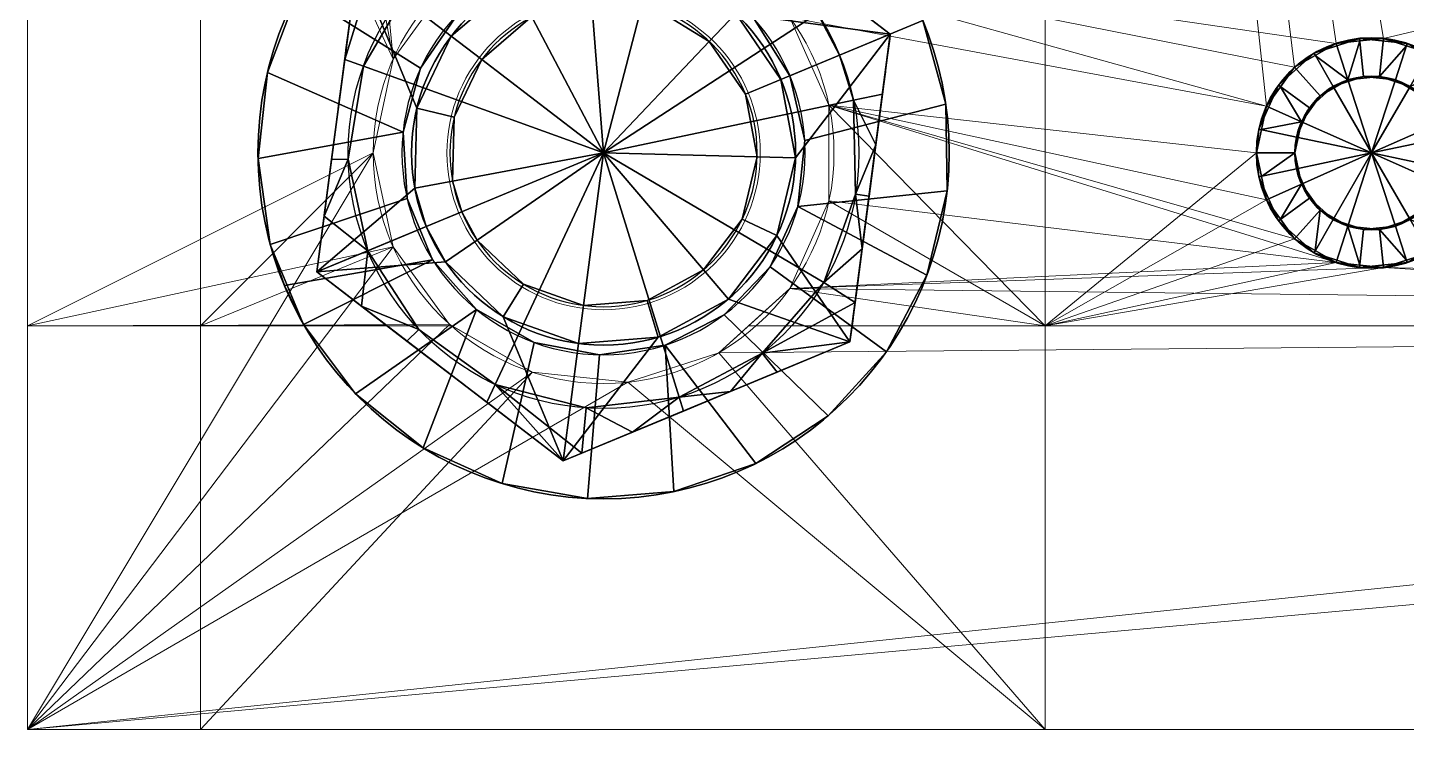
# Model space of a CAD drawing. Header units: millimetres. Extents: x 0 to 1550, y -55 to 90.
# Drawn here: x 1423.5 to 1459.41, y -55 to -36.74 of the extents above; entities that cross this region are included whole.
import ezdxf
from ezdxf.lldxf.tags import DXFTag

# ---------------------------------------------------------------- set-up
doc = ezdxf.new("R2010")
doc.units = ezdxf.units.MM
doc.layers.add('1', color=7, linetype='Continuous', true_color=0xffffff)
tags = doc.linetypes.add('DASHED', pattern=[25.72, 12.86, -12.86]).pattern_tags.tags
tags[6:7] = [DXFTag(74, 4), DXFTag(75, 0), DXFTag(340, '0'), DXFTag(46, 0.0), DXFTag(50, 0.0), DXFTag(44, 0.0), DXFTag(45, 0.0)]
tags[4:5] = [DXFTag(74, 4), DXFTag(75, 0), DXFTag(340, '0'), DXFTag(46, 0.0), DXFTag(50, 0.0), DXFTag(44, 0.0), DXFTag(45, 0.0)]

# ---------------------------------------------------------------- blocks, each defined once
blk = doc.blocks.new('UG_SURFACE_003')
at = {"layer": '1', "color": 30, "linetype": 'Continuous', "lineweight": 18}
for points in [[(0, 0, 12), (0, 37.999999, 12), (0, 70), (0, 10.5)], [(0, 10.5), (0, 70), (9.518728, 17.44042), (9, 15)], [(10.985216, 19.458869), (9.518728, 17.44042), (0, 70)], [(26.5, 70), (26.5, 10.5), (20.868886, 16.24747), (19.854102, 18.526712)], [(26.5, 70), (35.313584, 17.983565), (34.07295, 17.853169)], [(26.5, 70), (59.999999, 70), (36.499999, 17.598076), (35.313584, 17.983565)], [(26.5, 70), (32.992609, 17.229434), (32.259364, 16.22021)], [(34.07295, 17.853169), (32.992609, 17.229434), (26.5, 70)], [(32.259364, 16.22021), (32.000002, 15), (26.5, 10.5), (26.5, 70)], [(0, 37.999999, 12), (9.518728, 17.44042, 12), (10.985216, 19.458869, 12)], [(9, 15, 12), (9.518728, 17.44042, 12), (0, 37.999999, 12), (0, 0, 12)], [(34.07295, 17.853169, 12), (35.313584, 17.983565, 12), (119.999997, 37.999999, 12), (17.999999, 20.196153, 12)], [(35.313584, 17.983565, 12), (36.499999, 17.598076, 12), (119.999997, 37.999999, 12)], [(17.999999, 20.196153, 12), (32.992609, 17.229434, 12), (34.07295, 17.853169, 12)], [(32.259364, 16.22021, 12), (17.999999, 20.196153, 12), (19.854102, 18.526712, 12)], [(32.259364, 16.22021, 12), (32.992609, 17.229434, 12), (17.999999, 20.196153, 12)], [(10.985216, 19.458869), (10.985216, 19.458869, 12), (9.518728, 17.44042, 12), (9.518728, 17.44042)], [(19.854102, 18.526712, 12), (20.868886, 16.24747, 12), (32.000002, 15, 12), (32.259364, 16.22021, 12)], [(20.868886, 16.24747), (20.868886, 16.24747, 12), (19.854102, 18.526712, 12), (19.854102, 18.526712)], [(35.313584, 17.983565), (35.313584, 17.983565, 12), (34.07295, 17.853169, 12), (34.07295, 17.853169)], [(36.499999, 17.598076), (36.499999, 17.598076, 12), (35.313584, 17.983565, 12), (35.313584, 17.983565)], [(34.07295, 17.853169), (34.07295, 17.853169, 12), (32.992609, 17.229434, 12), (32.992609, 17.229434)], [(9.518728, 17.44042), (9.518728, 17.44042, 12), (9, 15, 12), (9, 15)], [(32.992609, 17.229434), (32.992609, 17.229434, 12), (32.259364, 16.22021, 12), (32.259364, 16.22021)], [(20.868886, 13.752529), (20.868886, 16.24747), (26.5, 10.5)], [(34.07295, 12.146831, 12), (20.868886, 16.24747, 12), (20.868886, 13.752529, 12)], [(20.868886, 16.24747, 12), (32.259364, 13.77979, 12), (32.000002, 15, 12)], [(20.868886, 16.24747, 12), (34.07295, 12.146831, 12), (32.992609, 12.770565, 12)], [(32.992609, 12.770565, 12), (32.259364, 13.77979, 12), (20.868886, 16.24747, 12)], [(20.868886, 13.752529), (20.868886, 13.752529, 12), (20.868886, 16.24747, 12), (20.868886, 16.24747)], [(32.259364, 16.22021), (32.259364, 16.22021, 12), (32.000002, 15, 12), (32.000002, 15)], [(9, 15), (9.518728, 12.55958), (0, 10.5)], [(0, 0, 12), (9.518728, 12.55958, 12), (9, 15, 12)], [(9, 15), (9, 15, 12), (9.518728, 12.55958, 12), (9.518728, 12.55958)], [(26.5, 10.5), (32.000002, 15), (32.259364, 13.77979)], [(32.000002, 15), (32.000002, 15, 12), (32.259364, 13.77979, 12), (32.259364, 13.77979)], [(26.5, 10.5), (19.854102, 11.473289), (20.868886, 13.752529)], [(34.07295, 12.146831, 12), (20.868886, 13.752529, 12), (19.854102, 11.473289, 12)], [(19.854102, 11.473289), (19.854102, 11.473289, 12), (20.868886, 13.752529, 12), (20.868886, 13.752529)], [(26.5, 10.5), (32.259364, 13.77979), (32.992609, 12.770565)], [(32.259364, 13.77979), (32.259364, 13.77979, 12), (32.992609, 12.770565, 12), (32.992609, 12.770565)], [(32.992609, 12.770565), (34.07295, 12.146831), (26.5, 10.5)], [(32.992609, 12.770565), (32.992609, 12.770565, 12), (34.07295, 12.146831, 12), (34.07295, 12.146831)], [(9.518728, 12.55958), (10.985216, 10.541131), (0, 10.5)], [(10.985216, 10.541131, 12), (9.518728, 12.55958, 12), (0, 0, 12)], [(9.518728, 12.55958), (9.518728, 12.55958, 12), (10.985216, 10.541131, 12), (10.985216, 10.541131)], [(35.313584, 12.016434), (36.499999, 12.401924), (59.999999, 10.5)], [(100.985214, 10.541131, 12), (36.499999, 12.401924, 12), (35.313584, 12.016434, 12)], [(35.313584, 12.016434), (35.313584, 12.016434, 12), (36.499999, 12.401924, 12), (36.499999, 12.401924)], [(19.854102, 11.473289, 12), (35.313584, 12.016434, 12), (34.07295, 12.146831, 12)], [(19.854102, 11.473289, 12), (100.985214, 10.541131, 12), (35.313584, 12.016434, 12)], [(26.5, 10.5), (34.07295, 12.146831), (35.313584, 12.016434)], [(35.313584, 12.016434), (59.999999, 10.5), (26.5, 10.5)], [(34.07295, 12.146831), (34.07295, 12.146831, 12), (35.313584, 12.016434, 12), (35.313584, 12.016434)], [(100.985214, 10.541131, 12), (19.854102, 11.473289, 12), (17.999999, 9.803847, 12)], [(17.999999, 9.803847, 12), (19.854102, 11.473289, 12), (19.854102, 11.473289), (18.773155, 10.5)], [(26.5, 10.5), (18.773155, 10.5), (19.854102, 11.473289)], [(10.985216, 10.541131), (11.056458, 10.5), (0, 10.5)], [(13.145898, 9.293661, 12), (10.985216, 10.541131, 12), (0, 0, 12)], [(17.999999, 9.803847, 12), (15.62717, 9.032869, 12), (0, 0, 12), (100.985214, 10.541131, 12)], [(103.145897, 9.293661, 12), (100.985214, 10.541131, 12), (0, 0, 12)], [(0, 10.5), (0, 0), (0, 0, 12)], [(0, 0), (0, 10.5), (11.056458, 10.5), (13.145898, 9.293661)], [(10.985216, 10.541131, 12), (13.145898, 9.293661, 12), (13.145898, 9.293661), (11.056458, 10.5)], [(11.056458, 10.5), (10.985216, 10.541131), (10.985216, 10.541131, 12)], [(17.999999, 9.803847), (18.773155, 10.5), (26.5, 10.5), (26.5, 0)], [(18.773155, 10.5), (17.999999, 9.803847), (17.999999, 9.803847, 12)], [(26.5, 10.5), (59.999999, 10.5), (59.999999, 0), (26.5, 0)], [(26.5, 0), (15.62717, 9.032869), (17.999999, 9.803847)], [(15.62717, 9.032869), (15.62717, 9.032869, 12), (17.999999, 9.803847, 12), (17.999999, 9.803847)], [(13.145898, 9.293661), (15.62717, 9.032869), (26.5, 0), (0, 0)], [(0, 0, 12), (15.62717, 9.032869, 12), (13.145898, 9.293661, 12)], [(0, 0, 12), (119.999997, 0, 12), (105.627172, 9.032869, 12), (103.145897, 9.293661, 12)], [(13.145898, 9.293661), (13.145898, 9.293661, 12), (15.62717, 9.032869, 12), (15.62717, 9.032869)], [(119.999997, 0, 12), (0, 0, 12), (26.5, 0), (59.999999, 0)], [(0, 0, 12), (0, 0), (26.5, 0)]]:
    blk.add_3dface(points, dxfattribs=at)
blk = doc.blocks.new('uxo_0602-1_BODY')
at = {"layer": '1', "color": 30, "linetype": 'Continuous', "lineweight": 18}
for p, q in [((0, 140), (0, 0)), ((0, 0, 12), (0, 38, 12)), ((0, 0), (0, 0, 12)), ((120, 0, 12), (0, 0, 12)), ((0, 0), (120, 0))]:
    blk.add_line(p, q, dxfattribs=at)
at = {"layer": '1', "color": 30, "linetype": 'Continuous', "lineweight": 18, "extrusion": (0, 0, -1)}
for centre, radius in [((-15, 15, -12), 6), ((-15, 15), 6), ((-35, 15, -12), 3), ((-35, 15), 3)]:
    blk.add_circle(centre, radius, dxfattribs=at)
at = {"layer": '1', "color": 30, "linetype": 'Continuous', "lineweight": 18}
blk.add_blockref('UG_SURFACE_003', (0, 0), dxfattribs=at)
blk = doc.blocks.new('UG_SURFACE_005')
at = {"layer": '1', "color": 30, "linetype": 'Continuous', "lineweight": 18}
for points in [[(4.5, 70, 12), (0, 70, 12), (0, 10.5, 12), (4.5, 10.5, 12)], [(10.985216, 19.458869), (9.518728, 17.44042), (0, 70)], [(9.518728, 17.44042), (9, 15), (0, 10.5), (0, 70)], [(0, 70), (0, 10.5), (0, 10.5, 12), (0, 70, 12)], [(4.5, 70, 12), (9.518728, 17.44042, 12), (10.985216, 19.458869, 12)], [(4.5, 70, 12), (4.5, 10.5, 12), (9, 15, 12), (9.518728, 17.44042, 12)], [(19.854102, 18.526712, 12), (20.868886, 16.24747, 12), (26.5, 10.5, 12), (26.5, 70, 12)], [(26.5, 70), (26.5, 10.5), (20.868886, 16.24747), (19.854102, 18.526712)], [(26.5, 70, 12), (34.07295, 17.853169, 12), (35.313584, 17.983565, 12)], [(35.313584, 17.983565, 12), (36.499999, 17.598076, 12), (59.999999, 70, 12), (26.5, 70, 12)], [(26.5, 70, 12), (32.259364, 16.22021, 12), (32.992609, 17.229434, 12)], [(32.992609, 17.229434, 12), (34.07295, 17.853169, 12), (26.5, 70, 12)], [(32.000002, 15, 12), (32.259364, 16.22021, 12), (26.5, 70, 12), (26.5, 10.5, 12)], [(26.5, 70), (59.999999, 70), (36.499999, 17.598076), (35.313584, 17.983565)], [(26.5, 70), (34.07295, 17.853169), (32.992609, 17.229434)], [(35.313584, 17.983565), (34.07295, 17.853169), (26.5, 70)], [(32.992609, 17.229434), (32.259364, 16.22021), (26.5, 70)], [(32.259364, 16.22021), (32.000002, 15), (26.5, 10.5), (26.5, 70)], [(10.985216, 19.458869), (10.985216, 19.458869, 12), (9.518728, 17.44042, 12), (9.518728, 17.44042)], [(20.868886, 16.24747), (20.868886, 16.24747, 12), (19.854102, 18.526712, 12), (19.854102, 18.526712)], [(35.313584, 17.983565), (35.313584, 17.983565, 12), (34.07295, 17.853169, 12), (34.07295, 17.853169)], [(36.499999, 17.598076), (36.499999, 17.598076, 12), (35.313584, 17.983565, 12), (35.313584, 17.983565)], [(34.07295, 17.853169), (34.07295, 17.853169, 12), (32.992609, 17.229434, 12), (32.992609, 17.229434)], [(9.518728, 17.44042), (9.518728, 17.44042, 12), (9, 15, 12), (9, 15)], [(32.992609, 17.229434), (32.992609, 17.229434, 12), (32.259364, 16.22021, 12), (32.259364, 16.22021)], [(26.5, 10.5, 12), (20.868886, 16.24747, 12), (20.868886, 13.752529, 12)], [(20.868886, 13.752529), (20.868886, 16.24747), (26.5, 10.5)], [(20.868886, 13.752529), (20.868886, 13.752529, 12), (20.868886, 16.24747, 12), (20.868886, 16.24747)], [(32.259364, 16.22021), (32.259364, 16.22021, 12), (32.000002, 15, 12), (32.000002, 15)], [(0, 10.5), (9, 15), (9.518728, 12.55958)], [(4.5, 10.5, 12), (9.518728, 12.55958, 12), (9, 15, 12)], [(9, 15), (9, 15, 12), (9.518728, 12.55958, 12), (9.518728, 12.55958)], [(32.259364, 13.77979, 12), (32.000002, 15, 12), (26.5, 10.5, 12)], [(26.5, 10.5), (32.000002, 15), (32.259364, 13.77979)], [(32.000002, 15), (32.000002, 15, 12), (32.259364, 13.77979, 12), (32.259364, 13.77979)], [(26.5, 10.5, 12), (20.868886, 13.752529, 12), (19.854102, 11.473289, 12)], [(19.854102, 11.473289), (20.868886, 13.752529), (26.5, 10.5)], [(19.854102, 11.473289), (19.854102, 11.473289, 12), (20.868886, 13.752529, 12), (20.868886, 13.752529)], [(26.5, 10.5, 12), (32.992609, 12.770565, 12), (32.259364, 13.77979, 12)], [(32.259364, 13.77979), (32.992609, 12.770565), (26.5, 10.5)], [(32.259364, 13.77979), (32.259364, 13.77979, 12), (32.992609, 12.770565, 12), (32.992609, 12.770565)], [(34.07295, 12.146831, 12), (32.992609, 12.770565, 12), (26.5, 10.5, 12)], [(26.5, 10.5), (32.992609, 12.770565), (34.07295, 12.146831)], [(32.992609, 12.770565), (32.992609, 12.770565, 12), (34.07295, 12.146831, 12), (34.07295, 12.146831)], [(9.518728, 12.55958), (10.985216, 10.541131), (0, 10.5)], [(4.5, 10.5, 12), (10.985216, 10.541131, 12), (9.518728, 12.55958, 12)], [(9.518728, 12.55958), (9.518728, 12.55958, 12), (10.985216, 10.541131, 12), (10.985216, 10.541131)], [(59.999999, 10.5, 12), (36.499999, 12.401924, 12), (35.313584, 12.016434, 12)], [(35.313584, 12.016434), (36.499999, 12.401924), (59.999999, 10.5)], [(35.313584, 12.016434), (35.313584, 12.016434, 12), (36.499999, 12.401924, 12), (36.499999, 12.401924)], [(35.313584, 12.016434, 12), (34.07295, 12.146831, 12), (26.5, 10.5, 12)], [(26.5, 10.5), (34.07295, 12.146831), (35.313584, 12.016434)], [(26.5, 10.5, 12), (59.999999, 10.5, 12), (35.313584, 12.016434, 12)], [(35.313584, 12.016434), (59.999999, 10.5), (26.5, 10.5)], [(34.07295, 12.146831), (34.07295, 12.146831, 12), (35.313584, 12.016434, 12), (35.313584, 12.016434)], [(19.854102, 11.473289, 12), (18.773155, 10.5, 12), (26.5, 10.5, 12)], [(26.5, 10.5), (18.773155, 10.5), (19.854102, 11.473289)], [(18.773155, 10.5, 12), (19.854102, 11.473289, 12), (19.854102, 11.473289), (18.773155, 10.5)], [(10.985216, 10.541131), (11.056458, 10.5), (0, 10.5)], [(4.5, 10.5, 12), (0, 10.5, 12), (0, 0, 12), (4.5, 0, 12)], [(0, 0), (0, 10.5), (11.056458, 10.5), (13.145898, 9.293661)], [(0, 10.5), (0, 0), (0, 0, 12), (0, 10.5, 12)], [(4.5, 10.5, 12), (11.056458, 10.5, 12), (10.985216, 10.541131, 12)], [(13.145898, 9.293661, 12), (11.056458, 10.5, 12), (4.5, 10.5, 12), (4.5, 0, 12)], [(11.056458, 10.5), (10.985216, 10.541131), (10.985216, 10.541131, 12), (11.056458, 10.5, 12)], [(11.056458, 10.5, 12), (13.145898, 9.293661, 12), (13.145898, 9.293661), (11.056458, 10.5)], [(26.5, 0, 12), (26.5, 10.5, 12), (18.773155, 10.5, 12), (17.999999, 9.803847, 12)], [(17.999999, 9.803847), (18.773155, 10.5), (26.5, 10.5), (26.5, 0)], [(18.773155, 10.5), (17.999999, 9.803847), (17.999999, 9.803847, 12), (18.773155, 10.5, 12)], [(59.999999, 10.5, 12), (26.5, 10.5, 12), (26.5, 0, 12), (59.999999, 0, 12)], [(26.5, 10.5), (59.999999, 10.5), (59.999999, 0), (26.5, 0)], [(26.5, 0, 12), (17.999999, 9.803847, 12), (15.62717, 9.032869, 12)], [(15.62717, 9.032869), (17.999999, 9.803847), (26.5, 0)], [(15.62717, 9.032869), (15.62717, 9.032869, 12), (17.999999, 9.803847, 12), (17.999999, 9.803847)], [(13.145898, 9.293661), (15.62717, 9.032869), (26.5, 0), (0, 0)], [(4.5, 0, 12), (26.5, 0, 12), (15.62717, 9.032869, 12), (13.145898, 9.293661, 12)], [(13.145898, 9.293661), (13.145898, 9.293661, 12), (15.62717, 9.032869, 12), (15.62717, 9.032869)], [(0, 0), (26.5, 0), (26.5, 0, 12), (4.5, 0, 12)], [(4.5, 0, 12), (0, 0, 12), (0, 0)], [(26.5, 0), (59.999999, 0), (59.999999, 0, 12), (26.5, 0, 12)]]:
    blk.add_3dface(points, dxfattribs=at)
blk = doc.blocks.new('plohadka_pod_uxo_0602-1')
at = {"layer": '1', "color": 30, "linetype": 'Continuous', "lineweight": 18}
for p, q in [((0, 140), (0, 0)), ((0, 0, 12), (0, 140, 12)), ((0, 0), (0, 0, 12)), ((0, 0), (120, 0)), ((120, 0, 12), (0, 0, 12))]:
    blk.add_line(p, q, dxfattribs=at)
at = {"layer": '1', "color": 30, "linetype": 'Continuous', "lineweight": 18, "extrusion": (0, 0, -1)}
for centre, radius in [((-15, 15), 6), ((-15, 15, -12), 6), ((-35, 15, -12), 3), ((-35, 15), 3)]:
    blk.add_circle(centre, radius, dxfattribs=at)
at = {"layer": '1', "color": 30, "linetype": 'Continuous', "lineweight": 18}
blk.add_blockref('UG_SURFACE_005', (0, 0), dxfattribs=at)
blk = doc.blocks.new('UG_SURFACE_016')
at = {"layer": '1', "color": 30, "linetype": 'Continuous', "lineweight": 25}
for points in [[(-0.313585, 2.983566, 1), (-1.5, 2.598076, 1), (-0.927051, 2.85317, 35)], [(-1.5, 2.598076, 1), (-0.313585, 2.983566, 1), (-0.209057, 1.989044), (-1, 1.732051)], [(-0.927051, 2.85317, 35), (-0.306733, 2.918368, 35), (-0.313585, 2.983566, 1)], [(-0.306733, 2.918368, 35), (-0.927051, 2.85317, 35), (-0.618034, 1.902113, 35.999998)], [(-0.618034, 1.902113, 35.999998), (0.209057, 1.989044, 35.999998), (0.313585, 2.983566, 35), (-0.306733, 2.918368, 35)], [(0.927051, 2.85317, 1), (-0.313585, 2.983566, 1), (0.313585, 2.983566, 35)], [(-0.313585, 2.983566, 1), (-0.306733, 2.918368, 35), (0.313585, 2.983566, 35)], [(-0.313585, 2.983566, 1), (0.927051, 2.85317, 1), (0.618034, 1.902113), (-0.209057, 1.989044)], [(0.906793, 2.790821, 35), (0.313585, 2.983566, 35), (0.209057, 1.989044, 35.999998)], [(0.313585, 2.983566, 35), (0.906793, 2.790821, 35), (0.927051, 2.85317, 1)], [(-1.5, 2.598076, 1), (-2.427051, 1.763356, 1), (-2.007392, 2.229434, 35)], [(-2.427051, 1.763356, 1), (-1.5, 2.598076, 1), (-1, 1.732051), (-1.618034, 1.175571)], [(-2.007392, 2.229434, 35), (-1.467221, 2.541302, 35), (-1.5, 2.598076, 1)], [(-1.467221, 2.541302, 35), (-2.007392, 2.229434, 35), (-1.338261, 1.48629, 35.999998), (-0.618034, 1.902113, 35.999998)], [(-1.5, 2.598076, 1), (-1.467221, 2.541302, 35), (-0.927051, 2.85317, 35)], [(-0.618034, 1.902113, 35.999998), (-0.927051, 2.85317, 35), (-1.467221, 2.541302, 35)], [(0.209057, 1.989044, 35.999998), (1, 1.732051, 35.999998), (1.5, 2.598076, 35), (0.906793, 2.790821, 35)], [(0.927051, 2.85317, 1), (2.007392, 2.229434, 1), (1.338261, 1.48629), (0.618034, 1.902113)], [(0.927051, 2.85317, 1), (0.906793, 2.790821, 35), (1.5, 2.598076, 35)], [(2.007392, 2.229434, 1), (0.927051, 2.85317, 1), (1.5, 2.598076, 35)], [(1.963526, 2.180716, 35), (1.5, 2.598076, 35), (1, 1.732051, 35.999998)], [(1.5, 2.598076, 35), (1.963526, 2.180716, 35), (2.007392, 2.229434, 1)], [(-2.427051, 1.763356, 1), (-2.374014, 1.724822, 35), (-2.007392, 2.229434, 35)], [(-1.827091, 0.813473, 35.999998), (-1.338261, 1.48629, 35.999998), (-2.007392, 2.229434, 35), (-2.374014, 1.724822, 35)], [(1, 1.732051, 35.999998), (1.618034, 1.175571, 35.999998), (2.427051, 1.763356, 35), (1.963526, 2.180716, 35)], [(2.007392, 2.229434, 1), (2.740636, 1.22021, 1), (1.827091, 0.813473), (1.338261, 1.48629)], [(2.007392, 2.229434, 1), (1.963526, 2.180716, 35), (2.427051, 1.763356, 35)], [(2.740636, 1.22021, 1), (2.007392, 2.229434, 1), (2.427051, 1.763356, 35)], [(-0.618034, 1.902113, 35.999998), (-1.338261, 1.48629, 35.999998), (-1.827091, 0.813473, 35.999998), (0, 0, 35.999998)], [(-1, 1.732051), (-0.209057, 1.989044), (0.618034, 1.902113), (0, 0)], [(1, 1.732051, 35.999998), (0.209057, 1.989044, 35.999998), (-0.618034, 1.902113, 35.999998), (0, 0, 35.999998)], [(0.618034, 1.902113), (1.338261, 1.48629), (1.827091, 0.813473), (0, 0)], [(-2.427051, 1.763356, 1), (-2.934443, 0.623735, 1), (-2.740636, 1.22021, 35)], [(-2.934443, 0.623735, 1), (-2.427051, 1.763356, 1), (-1.618034, 1.175571), (-1.956295, 0.415823)], [(-2.740636, 1.22021, 35), (-2.374014, 1.724822, 35), (-2.427051, 1.763356, 1)], [(-2.374014, 1.724822, 35), (-2.740636, 1.22021, 35), (-1.827091, 0.813473, 35.999998)], [(0, 0), (-1.956295, 0.415823), (-1.618034, 1.175571), (-1, 1.732051)], [(0, 0, 35.999998), (1.956295, 0.415823, 35.999998), (1.618034, 1.175571, 35.999998), (1, 1.732051, 35.999998)], [(2.680747, 1.193545, 35), (2.427051, 1.763356, 35), (1.618034, 1.175571, 35.999998), (1.956295, 0.415823, 35.999998)], [(2.427051, 1.763356, 35), (2.680747, 1.193545, 35), (2.740636, 1.22021, 1)], [(-2.934443, 0.623735, 1), (-2.870318, 0.610105, 35), (-2.740636, 1.22021, 35)], [(-1.827091, 0.813473, 35.999998), (-2.740636, 1.22021, 35), (-2.870318, 0.610105, 35)], [(2.740636, 1.22021, 1), (3, 0, 1), (2, 0), (1.827091, 0.813473)], [(1.956295, 0.415823, 35.999998), (2.934443, 0.623735, 35), (2.680747, 1.193545, 35)], [(2.740636, 1.22021, 1), (2.680747, 1.193545, 35), (2.934443, 0.623735, 35)], [(3, 0, 1), (2.740636, 1.22021, 1), (2.934443, 0.623735, 35)], [(-2.870318, 0.610105, 35), (-3, 0, 35), (-2, 0, 35.999998), (-1.827091, 0.813473, 35.999998)], [(-1.827091, 0.813473, 35.999998), (-2, 0, 35.999998), (-1.827091, -0.813473, 35.999998), (0, 0, 35.999998)], [(1.827091, 0.813473), (2, 0), (1.827091, -0.813473), (0, 0)], [(-2.934443, 0.623735, 1), (-3, 0, 1), (-3, 0, 35)], [(-3, 0, 35), (-2.870318, 0.610105, 35), (-2.934443, 0.623735, 1)], [(-3, 0, 1), (-2.934443, 0.623735, 1), (-1.956295, 0.415823), (-2, 0)], [(-1.956295, -0.415823), (-2, 0), (-1.956295, 0.415823), (0, 0)], [(1.956295, -0.415823, 35.999998), (2, 0, 35.999998), (1.956295, 0.415823, 35.999998), (0, 0, 35.999998)], [(3, 0, 35), (2.934443, 0.623735, 35), (1.956295, 0.415823, 35.999998), (2, 0, 35.999998)], [(2.934443, 0.623735, 35), (3, 0, 35), (3, 0, 1)], [(-2, 0, 35.999998), (-3, 0, 35), (-2.870318, -0.610105, 35)], [(-2.934443, -0.623735, 1), (-2.870318, -0.610105, 35), (-3, 0, 35)], [(-3, 0, 35), (-3, 0, 1), (-2.934443, -0.623735, 1)], [(-2, 0), (-1.956295, -0.415823), (-2.934443, -0.623735, 1), (-3, 0, 1)], [(-2.870318, -0.610105, 35), (-2.740636, -1.22021, 35), (-1.827091, -0.813473, 35.999998), (-2, 0, 35.999998)], [(-1, -1.732051), (-1.618034, -1.175571), (-1.956295, -0.415823), (0, 0)], [(-1.827091, -0.813473, 35.999998), (-1.338261, -1.48629, 35.999998), (-0.618034, -1.902113, 35.999998), (0, 0, 35.999998)], [(0.618034, -1.902113), (-0.209057, -1.989044), (-1, -1.732051), (0, 0)], [(-0.618034, -1.902113, 35.999998), (0.209057, -1.989044, 35.999998), (1, -1.732051, 35.999998), (0, 0, 35.999998)], [(1, -1.732051, 35.999998), (1.618034, -1.175571, 35.999998), (1.956295, -0.415823, 35.999998), (0, 0, 35.999998)], [(1.827091, -0.813473), (1.338261, -1.48629), (0.618034, -1.902113), (0, 0)], [(3, 0, 1), (2.740636, -1.22021, 1), (1.827091, -0.813473), (2, 0)], [(2, 0, 35.999998), (1.956295, -0.415823, 35.999998), (2.934443, -0.623735, 35), (3, 0, 35)], [(2.934443, -0.623735, 35), (2.740636, -1.22021, 1), (3, 0, 1)], [(3, 0, 1), (3, 0, 35), (2.934443, -0.623735, 35)], [(-2.427051, -1.763356, 1), (-2.934443, -0.623735, 1), (-1.956295, -0.415823), (-1.618034, -1.175571)], [(-2.740636, -1.22021, 35), (-2.870318, -0.610105, 35), (-2.934443, -0.623735, 1)], [(-2.740636, -1.22021, 35), (-2.934443, -0.623735, 1), (-2.427051, -1.763356, 1)], [(2.680747, -1.193545, 35), (2.934443, -0.623735, 35), (1.956295, -0.415823, 35.999998), (1.618034, -1.175571, 35.999998)], [(2.934443, -0.623735, 35), (2.680747, -1.193545, 35), (2.740636, -1.22021, 1)], [(-1.827091, -0.813473, 35.999998), (-2.740636, -1.22021, 35), (-2.374014, -1.724822, 35)], [(-2.374014, -1.724822, 35), (-2.007392, -2.229434, 35), (-1.338261, -1.48629, 35.999998), (-1.827091, -0.813473, 35.999998)], [(2.740636, -1.22021, 1), (2.007392, -2.229434, 1), (1.338261, -1.48629), (1.827091, -0.813473)], [(-2.427051, -1.763356, 1), (-2.374014, -1.724822, 35), (-2.740636, -1.22021, 35)], [(-1.5, -2.598076, 1), (-2.427051, -1.763356, 1), (-1.618034, -1.175571), (-1, -1.732051)], [(1.963526, -2.180716, 35), (2.427051, -1.763356, 35), (1.618034, -1.175571, 35.999998), (1, -1.732051, 35.999998)], [(1.618034, -1.175571, 35.999998), (2.427051, -1.763356, 35), (2.680747, -1.193545, 35)], [(2.427051, -1.763356, 35), (2.007392, -2.229434, 1), (2.740636, -1.22021, 1)], [(2.740636, -1.22021, 1), (2.680747, -1.193545, 35), (2.427051, -1.763356, 35)], [(-2.007392, -2.229434, 35), (-2.374014, -1.724822, 35), (-2.427051, -1.763356, 1)], [(-2.007392, -2.229434, 35), (-2.427051, -1.763356, 1), (-1.5, -2.598076, 1)], [(-1.338261, -1.48629, 35.999998), (-2.007392, -2.229434, 35), (-1.467221, -2.541302, 35)], [(-0.313585, -2.983566, 1), (-1.5, -2.598076, 1), (-1, -1.732051), (-0.209057, -1.989044)], [(-1.467221, -2.541302, 35), (-0.927051, -2.85317, 35), (-0.618034, -1.902113, 35.999998), (-1.338261, -1.48629, 35.999998)], [(0.906793, -2.790821, 35), (1.5, -2.598076, 35), (1, -1.732051, 35.999998), (0.209057, -1.989044, 35.999998)], [(2.007392, -2.229434, 1), (0.927051, -2.85317, 1), (0.618034, -1.902113), (1.338261, -1.48629)], [(1, -1.732051, 35.999998), (1.5, -2.598076, 35), (1.963526, -2.180716, 35)], [(2.427051, -1.763356, 35), (1.963526, -2.180716, 35), (2.007392, -2.229434, 1)], [(-0.618034, -1.902113, 35.999998), (-0.927051, -2.85317, 35), (-0.306733, -2.918368, 35)], [(-0.306733, -2.918368, 35), (0.313585, -2.983566, 35), (0.209057, -1.989044, 35.999998), (-0.618034, -1.902113, 35.999998)], [(0.927051, -2.85317, 1), (-0.313585, -2.983566, 1), (-0.209057, -1.989044), (0.618034, -1.902113)], [(0.209057, -1.989044, 35.999998), (0.313585, -2.983566, 35), (0.906793, -2.790821, 35)], [(-1.5, -2.598076, 1), (-1.467221, -2.541302, 35), (-2.007392, -2.229434, 35)], [(1.5, -2.598076, 35), (0.927051, -2.85317, 1), (2.007392, -2.229434, 1)], [(2.007392, -2.229434, 1), (1.963526, -2.180716, 35), (1.5, -2.598076, 35)], [(-0.927051, -2.85317, 35), (-1.467221, -2.541302, 35), (-1.5, -2.598076, 1)], [(-0.927051, -2.85317, 35), (-1.5, -2.598076, 1), (-0.313585, -2.983566, 1)], [(-0.313585, -2.983566, 1), (-0.306733, -2.918368, 35), (-0.927051, -2.85317, 35)], [(0.313585, -2.983566, 35), (-0.313585, -2.983566, 1), (0.927051, -2.85317, 1)], [(0.927051, -2.85317, 1), (0.906793, -2.790821, 35), (0.313585, -2.983566, 35)], [(1.5, -2.598076, 35), (0.906793, -2.790821, 35), (0.927051, -2.85317, 1)], [(0.313585, -2.983566, 35), (-0.306733, -2.918368, 35), (-0.313585, -2.983566, 1)]]:
    blk.add_3dface(points, dxfattribs=at)
blk = doc.blocks.new('1080-06x036_BODY')
at = {"layer": '1', "color": 30, "linetype": 'Continuous', "lineweight": 25, "extrusion": (0, 0, -1)}
blk.add_circle((0, 0, -35), 3, dxfattribs=at)
at = {"layer": '1', "color": 30, "linetype": 'Continuous', "lineweight": 25}
for centre, radius in [((0, 0, 1), 3), ((0, 0, 36), 2)]:
    blk.add_circle(centre, radius, dxfattribs=at)
at = {"layer": '1', "color": 30, "linetype": 'Continuous', "lineweight": 25, "extrusion": (3.51436e-15, 0, -1)}
blk.add_circle((0, 0), 2, dxfattribs=at)
at = {"layer": '1', "color": 30, "linetype": 'Continuous', "lineweight": 25}
blk.add_blockref('UG_SURFACE_016', (0, 0), dxfattribs=at)
blk = doc.blocks.new('UG_SURFACE_015')
at = {"layer": '1', "color": 251, "linetype": 'Continuous', "lineweight": 25}
for points in [[(-4.567727, 2.033683), (-3.345653, 3.715724), (-4.041452, 7), (-8.082904, 0)], [(-5.954344, 3.686774, -5.79601), (-6.62992, 2.516642, -5.745102), (-8.082904, 0), (-4.041452, 7)], [(4.041452, 7), (0.522642, 4.97261), (2.5, 4.330127)], [(2.5, 4.330127), (4.045085, 2.938926), (4.041452, 7)], [(5.295666, 4.827637, -5.702144), (4.914409, 4.480076, -6), (2.96416, 5.952836, -6), (3.485586, 7, -5.324614)], [(3.485586, 7, -5.324614), (4.041452, 7, -5.172713), (5.295666, 4.827637, -5.702144)], [(8.082904, 0), (4.041452, 7), (4.045085, 2.938926), (4.890738, 1.039558)], [(4.041452, 7), (8.082904, 0), (6.605478, 2.558976, -5.749526), (5.295666, 4.827637, -5.702144)], [(5.295666, 4.827637, -5.702144), (4.041452, 7, -5.172713), (4.041452, 7)], [(-4.00752, 5.306814, -6), (-1.819859, 6.39614, -6), (0.613585, 6.621632, -6), (0, 0, -6)], [(0.613585, 6.621632, -6), (2.96416, 5.952836, -6), (4.914409, 4.480076, -6), (0, 0, -6)], [(0, 0, -6), (-6.536771, 1.221934, -6), (-5.653944, 3.500774, -6), (-4.00752, 5.306814, -6)], [(2.5, 4.330127, 34.000002), (0.522642, 4.97261, 34.000002), (0.418114, 3.978088, 35), (2, 3.464102, 35)], [(0.522642, 4.97261), (0.522642, 4.97261, 34.000002), (2.5, 4.330127, 34.000002), (2.5, 4.330127)], [(6.605478, 2.558976, -5.749526), (6.20094, 2.402257, -6), (4.914409, 4.480076, -6), (5.295666, 4.827637, -5.702144)], [(4.914409, 4.480076, -6), (6.20094, 2.402257, -6), (6.65, 0, -6), (0, 0, -6)], [(4.045085, 2.938926, 34.000002), (2.5, 4.330127, 34.000002), (2, 3.464102, 35), (3.236068, 2.351141, 35)], [(2.5, 4.330127), (2.5, 4.330127, 34.000002), (4.045085, 2.938926, 34.000002), (4.045085, 2.938926)], [(2, 3.464102, 35), (0.418114, 3.978088, 35), (-1.236068, 3.804226, 35), (0, 0, 35)], [(-3.345653, 3.715724, 34.000002), (-4.567727, 2.033683, 34.000002), (-3.654182, 1.626947, 35), (-2.676522, 2.972579, 35)], [(-1.236068, 3.804226, 35), (-2.676522, 2.972579, 35), (-3.654182, 1.626947, 35), (0, 0, 35)], [(0, 0, 35), (3.91259, 0.831647, 35), (3.236068, 2.351141, 35), (2, 3.464102, 35)], [(4.890738, 1.039558, 34.000002), (4.045085, 2.938926, 34.000002), (3.236068, 2.351141, 35), (3.91259, 0.831647, 35)], [(4.045085, 2.938926), (4.045085, 2.938926, 34.000002), (4.890738, 1.039558, 34.000002), (4.890738, 1.039558)], [(-6.62992, 2.516642, -5.745102), (-7.29553, 1.363771, -5.554342), (-8.082904, 0)], [(6.20094, 2.402257, -6), (6.605478, 2.558976, -5.749526), (7.349374, 1.270511, -5.533279)], [(8.082904, 0), (7.349374, 1.270511, -5.533279), (6.605478, 2.558976, -5.749526)], [(7.349374, 1.270511, -5.533279), (6.65, 0, -6), (6.20094, 2.402257, -6)], [(-8.082904, 0), (-5, 0), (-4.567727, 2.033683)], [(-4.567727, 2.033683, 34.000002), (-5, 0, 34.000002), (-4, 0, 35), (-3.654182, 1.626947, 35)], [(-5, 0), (-5, 0, 34.000002), (-4.567727, 2.033683, 34.000002), (-4.567727, 2.033683)], [(-3.654182, 1.626947, 35), (-4, 0, 35), (-3.654182, -1.626947, 35), (0, 0, 35)], [(-7.29553, 1.363771, -5.554342), (-8.082904, 0, -5.172713), (-8.082904, 0)], [(-8.082904, 0, -5.172713), (-7.29553, 1.363771, -5.554342), (-6.536771, 1.221934, -6), (-6.65, 0, -6)], [(-6.536771, -1.221934, -6), (-6.65, 0, -6), (-6.536771, 1.221934, -6), (0, 0, -6)], [(7.349374, 1.270511, -5.533279), (8.082904, 0, -5.172713), (6.65, 0, -6)], [(8.082904, 0), (8.082904, 0, -5.172713), (7.349374, 1.270511, -5.533279)], [(3.91259, -0.831647, 35), (4, 0, 35), (3.91259, 0.831647, 35), (0, 0, 35)], [(5, 0, 34.000002), (4.890738, 1.039558, 34.000002), (3.91259, 0.831647, 35), (4, 0, 35)], [(5, 0), (4.890738, 1.039558), (4.890738, 1.039558, 34.000002), (5, 0, 34.000002)], [(4.890738, 1.039558), (5, 0), (8.082904, 0)], [(-8.082904, 0), (-4.567727, -2.033683), (-5, 0)], [(-3.345653, -3.715724), (-4.567727, -2.033683), (-8.082904, 0), (-4.041452, -7)], [(-4.041452, -7), (-8.082904, 0), (-6.629959, -2.516574, -5.745095), (-5.954344, -3.686774, -5.79601)], [(-8.082904, 0), (-7.29553, -1.363771, -5.554342), (-6.629959, -2.516574, -5.745095)], [(-8.082904, 0), (-8.082904, 0, -5.172713), (-7.29553, -1.363771, -5.554342)], [(-6.65, 0, -6), (-6.536771, -1.221934, -6), (-7.29553, -1.363771, -5.554342), (-8.082904, 0, -5.172713)], [(-4.00752, -5.306814, -6), (-5.653944, -3.500774, -6), (-6.536771, -1.221934, -6), (0, 0, -6)], [(-5, 0, 34.000002), (-4.567727, -2.033683, 34.000002), (-3.654182, -1.626947, 35), (-4, 0, 35)], [(-4.567727, -2.033683), (-4.567727, -2.033683, 34.000002), (-5, 0, 34.000002), (-5, 0)], [(0.613585, -6.621632, -6), (-1.819859, -6.39614, -6), (-4.00752, -5.306814, -6), (0, 0, -6)], [(-3.654182, -1.626947, 35), (-2.676522, -2.972579, 35), (-1.236068, -3.804226, 35), (0, 0, 35)], [(-1.236068, -3.804226, 35), (0.418114, -3.978088, 35), (2, -3.464102, 35), (0, 0, 35)], [(2, -3.464102, 35), (3.236068, -2.351141, 35), (3.91259, -0.831647, 35), (0, 0, 35)], [(6.65, 0, -6), (6.20094, -2.402257, -6), (4.914409, -4.480076, -6), (0, 0, -6)], [(4.914409, -4.480076, -6), (2.96416, -5.952836, -6), (0.613585, -6.621632, -6), (0, 0, -6)], [(4, 0, 35), (3.91259, -0.831647, 35), (4.890738, -1.039558, 34.000002), (5, 0, 34.000002)], [(4.890738, -1.039558), (4.045085, -2.938926), (4.041452, -7), (8.082904, 0)], [(5.295666, -4.827637, -5.702144), (6.605478, -2.558976, -5.749526), (8.082904, 0), (4.041452, -7)], [(5, 0, 34.000002), (4.890738, -1.039558, 34.000002), (4.890738, -1.039558), (5, 0)], [(8.082904, 0), (5, 0), (4.890738, -1.039558)], [(6.20094, -2.402257, -6), (6.65, 0, -6), (7.350142, -1.26918, -5.532973)], [(6.605478, -2.558976, -5.749526), (7.350142, -1.26918, -5.532973), (8.082904, 0)], [(6.65, 0, -6), (8.082904, 0, -5.172713), (7.350142, -1.26918, -5.532973)], [(7.350142, -1.26918, -5.532973), (8.082904, 0, -5.172713), (8.082904, 0)], [(4.045085, -2.938926, 34.000002), (4.890738, -1.039558, 34.000002), (3.91259, -0.831647, 35), (3.236068, -2.351141, 35)], [(4.890738, -1.039558), (4.890738, -1.039558, 34.000002), (4.045085, -2.938926, 34.000002), (4.045085, -2.938926)], [(-6.629959, -2.516574, -5.745095), (-7.29553, -1.363771, -5.554342), (-6.536771, -1.221934, -6)], [(-6.629959, -2.516574, -5.745095), (-6.536771, -1.221934, -6), (-5.653944, -3.500774, -6)], [(7.350142, -1.26918, -5.532973), (6.605478, -2.558976, -5.749526), (6.20094, -2.402257, -6)], [(-4.567727, -2.033683, 34.000002), (-3.345653, -3.715724, 34.000002), (-2.676522, -2.972579, 35), (-3.654182, -1.626947, 35)], [(-3.345653, -3.715724), (-3.345653, -3.715724, 34.000002), (-4.567727, -2.033683, 34.000002), (-4.567727, -2.033683)], [(2.5, -4.330127, 34.000002), (4.045085, -2.938926, 34.000002), (3.236068, -2.351141, 35), (2, -3.464102, 35)], [(5.295666, -4.827637, -5.702144), (4.914409, -4.480076, -6), (6.20094, -2.402257, -6), (6.605478, -2.558976, -5.749526)], [(-5.653944, -3.500774, -6), (-5.954344, -3.686774, -5.79601), (-6.629959, -2.516574, -5.745095)], [(-3.345653, -3.715724, 34.000002), (-1.545085, -4.755283, 34.000002), (-1.236068, -3.804226, 35), (-2.676522, -2.972579, 35)], [(4.045085, -2.938926), (4.045085, -2.938926, 34.000002), (2.5, -4.330127, 34.000002), (2.5, -4.330127)], [(4.041452, -7), (4.045085, -2.938926), (2.5, -4.330127)], [(-5.261754, -4.886375, -5.69359), (-5.954344, -3.686774, -5.79601), (-5.653944, -3.500774, -6)], [(-5.653944, -3.500774, -6), (-4.00752, -5.306814, -6), (-5.261754, -4.886375, -5.69359)], [(0.522642, -4.97261, 34.000002), (2.5, -4.330127, 34.000002), (2, -3.464102, 35), (0.418114, -3.978088, 35)], [(-5.954344, -3.686774, -5.79601), (-5.261754, -4.886375, -5.69359), (-4.558739, -6.104033, -5.393513), (-4.041452, -7)], [(-4.041452, -7), (-1.545085, -4.755283), (-3.345653, -3.715724)], [(-1.545085, -4.755283), (-1.545085, -4.755283, 34.000002), (-3.345653, -3.715724, 34.000002), (-3.345653, -3.715724)], [(-1.545085, -4.755283, 34.000002), (0.522642, -4.97261, 34.000002), (0.418114, -3.978088, 35), (-1.236068, -3.804226, 35)], [(2.5, -4.330127), (2.5, -4.330127, 34.000002), (0.522642, -4.97261, 34.000002), (0.522642, -4.97261)], [(2.5, -4.330127), (0.522642, -4.97261), (4.041452, -7)], [(3.512263, -7, -5.294357), (2.96416, -5.952836, -6), (4.914409, -4.480076, -6)], [(4.041452, -7, -5.172713), (3.512263, -7, -5.294357), (4.914409, -4.480076, -6)], [(4.914409, -4.480076, -6), (5.295666, -4.827637, -5.702144), (4.041452, -7, -5.172713)], [(-4.00752, -5.306814, -6), (-4.558739, -6.104033, -5.393513), (-5.261754, -4.886375, -5.69359)], [(-4.041452, -7), (4.041452, -7), (0.522642, -4.97261), (-1.545085, -4.755283)], [(0.522642, -4.97261), (0.522642, -4.97261, 34.000002), (-1.545085, -4.755283, 34.000002), (-1.545085, -4.755283)], [(4.041452, -7), (4.041452, -7, -5.172713), (5.295666, -4.827637, -5.702144)], [(-4.558739, -6.104033, -5.393513), (-4.00752, -5.306814, -6), (-1.819859, -6.39614, -6)], [(-4.558739, -6.104033, -5.393513), (-4.041452, -7, -5.172713), (-4.041452, -7)], [(-4.041452, -7, -5.172713), (-4.558739, -6.104033, -5.393513), (-1.819859, -6.39614, -6)], [(0.613585, -6.621632, -6), (2.96416, -5.952836, -6), (2.084738, -7, -5.622503)], [(2.96416, -5.952836, -6), (3.512263, -7, -5.294357), (2.084738, -7, -5.622503)], [(-1.819859, -6.39614, -6), (-1.991672, -7, -5.637524), (-4.041452, -7, -5.172713)], [(-0.677313, -7, -5.779053), (-1.991672, -7, -5.637524), (-1.819859, -6.39614, -6)], [(-0.677313, -7, -5.779053), (-1.819859, -6.39614, -6), (0.613585, -6.621632, -6)], [(0.613585, -6.621632, -6), (0.648646, -7, -5.780614), (-0.677313, -7, -5.779053)], [(2.084738, -7, -5.622503), (0.648646, -7, -5.780614), (0.613585, -6.621632, -6)], [(4.041452, -7), (-4.041452, -7), (-0.677313, -7, -5.779053), (0.648646, -7, -5.780614)], [(-4.041452, -7), (-4.041452, -7, -5.172713), (-1.991672, -7, -5.637524), (-0.677313, -7, -5.779053)], [(0.648646, -7, -5.780614), (2.084738, -7, -5.622503), (3.512263, -7, -5.294357), (4.041452, -7)], [(3.512263, -7, -5.294357), (4.041452, -7, -5.172713), (4.041452, -7)]]:
    blk.add_3dface(points, dxfattribs=at)
blk = doc.blocks.new('1009-m10x035_BODY')
at = {"layer": '1', "color": 251, "linetype": 'Continuous', "lineweight": 25}
for p, q in [((-4.041, 7), (-8.083, 0)), ((8.083, 0), (4.041, 7)), ((-8.083, 0, -5.173), (-8.083, 0)), ((-8.083, 0), (-4.041, -7)), ((4.041, -7), (8.083, 0)), ((8.083, 0, -5.173), (8.083, 0)), ((-4.041, -7, -5.173), (-4.041, -7)), ((-4.041, -7), (4.041, -7)), ((4.041, -7, -5.173), (4.041, -7))]:
    blk.add_line(p, q, dxfattribs=at)
at = {"layer": '1', "color": 251, "linetype": 'Continuous', "lineweight": 25, "extrusion": (0, 0, -1)}
for centre, radius in [((0, 0, 6), 6.65), ((0, 0, -34), 5)]:
    blk.add_circle(centre, radius, dxfattribs=at)
at = {"layer": '1', "color": 251, "linetype": 'Continuous', "lineweight": 25}
for centre, radius in [((0, 0), 5), ((0, 0, 35), 4)]:
    blk.add_circle(centre, radius, dxfattribs=at)
at = {"layer": '1', "color": 4, "linetype": 'DASHED', "lineweight": 13, "extrusion": (0, 0, -1)}
for centre in [(0, 0, -34), (0, 0, -9)]:
    blk.add_circle(centre, 4.08, dxfattribs=at)
at = {"layer": '1', "color": 251, "linetype": 'Continuous', "lineweight": 25, "extrusion": (-0.866025, 0.5, -3.51385e-16)}
blk.add_open_spline([(-4.041, 7, -5.173), (-4.371, 6.429, -5.363), (-4.704, 5.853, -5.52), (-5.375, 4.69, -5.738), (-5.715, 4.102, -5.797), (-6.23, 3.209, -5.798), (-6.403, 2.91, -5.784), (-6.744, 2.319, -5.727), (-6.914, 2.025, -5.684), (-7.419, 1.149, -5.521), (-7.753, 0.572, -5.363), (-8.083, 0, -5.173)], degree=3, knots=[0, 0, 0, 0, 0.25, 0.25, 0.5, 0.5, 0.625, 0.625, 0.75, 0.75, 1, 1, 1, 1], dxfattribs=at)
at = {"layer": '1', "color": 251, "linetype": 'Continuous', "lineweight": 25, "extrusion": (-0.866025, -0.5, -3.51385e-16)}
blk.add_open_spline([(8.083, 0, -5.173), (7.753, 0.571, -5.363), (7.421, 1.147, -5.52), (6.749, 2.31, -5.738), (6.41, 2.898, -5.797), (5.894, 3.791, -5.798), (5.722, 4.09, -5.784), (5.38, 4.681, -5.727), (5.211, 4.975, -5.684), (4.705, 5.851, -5.521), (4.372, 6.428, -5.363), (4.041, 7, -5.173)], degree=3, knots=[0, 0, 0, 0, 0.25, 0.25, 0.5, 0.5, 0.625, 0.625, 0.75, 0.75, 1, 1, 1, 1], dxfattribs=at)
at = {"layer": '1', "color": 251, "linetype": 'Continuous', "lineweight": 25, "extrusion": (-0.866025, -0.5, -2.10831e-15)}
blk.add_open_spline([(-8.083, 0, -5.173), (-7.753, -0.571, -5.363), (-7.421, -1.147, -5.52), (-6.749, -2.31, -5.738), (-6.41, -2.898, -5.797), (-5.894, -3.791, -5.798), (-5.722, -4.09, -5.784), (-5.38, -4.681, -5.727), (-5.211, -4.975, -5.684), (-4.705, -5.851, -5.521), (-4.372, -6.428, -5.363), (-4.041, -7, -5.173)], degree=3, knots=[0, 0, 0, 0, 0.25, 0.25, 0.5, 0.5, 0.625, 0.625, 0.75, 0.75, 1, 1, 1, 1], dxfattribs=at)
at = {"layer": '1', "color": 251, "linetype": 'Continuous', "lineweight": 25, "extrusion": (-0.866025, 0.5, -1.40554e-15)}
blk.add_open_spline([(4.041, -7, -5.173), (4.371, -6.429, -5.363), (4.704, -5.853, -5.52), (5.375, -4.69, -5.738), (5.715, -4.102, -5.797), (6.23, -3.209, -5.798), (6.403, -2.91, -5.784), (6.744, -2.319, -5.727), (6.914, -2.025, -5.684), (7.419, -1.149, -5.521), (7.753, -0.572, -5.363), (8.083, 0, -5.173)], degree=3, knots=[0, 0, 0, 0, 0.25, 0.25, 0.5, 0.5, 0.625, 0.625, 0.75, 0.75, 1, 1, 1, 1], dxfattribs=at)
at = {"layer": '1', "color": 251, "linetype": 'Continuous', "lineweight": 25, "extrusion": (-3.90202e-30, 1, 1.42042e-15)}
blk.add_open_spline([(-4.041, -7, -5.173), (-3.383, -7, -5.363), (-2.71, -7, -5.522), (-1.361, -7, -5.739), (-0.682, -7, -5.798), (0.685, -7, -5.798), (1.378, -7, -5.737), (2.726, -7, -5.518), (3.388, -7, -5.361), (4.041, -7, -5.173)], degree=3, knots=[0, 0, 0, 0, 0.25, 0.25, 0.5, 0.5, 0.75, 0.75, 1, 1, 1, 1], dxfattribs=at)
at = {"layer": '1', "color": 251, "linetype": 'Continuous', "lineweight": 25}
blk.add_blockref('UG_SURFACE_015', (0, 0), dxfattribs=at)
blk = doc.blocks.new('UG_SURFACE_014')
at = {"layer": '1', "color": 190, "linetype": 'Continuous', "lineweight": 25}
for points in [[(0.565115, 8.98224, 1.5), (-1.686432, 8.840585, 1.5), (-0.433542, 5.232069, 1.5)], [(0.565115, 8.98224, 1.5), (0.565115, 8.98224), (-1.686432, 8.840585), (-1.686432, 8.840585, 1.5)], [(-0.433542, 5.232069), (-1.686432, 8.840585), (0.565115, 8.98224)], [(-0.433542, 5.232069, 1.5), (1.288799, 5.089351, 1.5), (2.781153, 8.559508, 1.5), (0.565115, 8.98224, 1.5)], [(0.565115, 8.98224), (2.781153, 8.559508), (1.288799, 5.089351), (-0.433542, 5.232069)], [(2.781153, 8.559508, 1.5), (2.781153, 8.559508), (0.565115, 8.98224), (0.565115, 8.98224, 1.5)], [(-2.108901, 4.80781, 1.5), (-0.433542, 5.232069, 1.5), (-1.686432, 8.840585, 1.5), (-3.832014, 8.143444, 1.5)], [(-1.686432, 8.840585, 1.5), (-1.686432, 8.840585), (-3.832014, 8.143444), (-3.832014, 8.143444, 1.5)], [(-3.832014, 8.143444), (-1.686432, 8.840585), (-0.433542, 5.232069), (-2.108901, 4.80781)], [(4.822441, 7.598951, 1.5), (2.781153, 8.559508, 1.5), (1.288799, 5.089351, 1.5), (2.871478, 4.395124, 1.5)], [(2.871478, 4.395124), (1.288799, 5.089351), (2.781153, 8.559508), (4.822441, 7.598951)], [(4.822441, 7.598951, 1.5), (4.822441, 7.598951), (2.781153, 8.559508), (2.781153, 8.559508, 1.5)], [(-3.832014, 8.143444, 1.5), (-5.736816, 6.934619, 1.5), (-3.555728, 3.86255, 1.5), (-2.108901, 4.80781, 1.5)], [(-3.832014, 8.143444, 1.5), (-3.832014, 8.143444), (-5.736816, 6.934619), (-5.736816, 6.934619, 1.5)], [(-2.108901, 4.80781), (-3.555728, 3.86255), (-5.736816, 6.934619), (-3.832014, 8.143444)], [(2.871478, 4.395124, 1.5), (4.142988, 3.224617, 1.5), (6.560718, 6.160924, 1.5), (4.822441, 7.598951, 1.5)], [(4.822441, 7.598951), (6.560718, 6.160924), (4.142988, 3.224617), (2.871478, 4.395124)], [(6.560718, 6.160924, 1.5), (6.560718, 6.160924), (4.822441, 7.598951), (4.822441, 7.598951, 1.5)], [(-4.617237, 2.498724, 1.5), (-3.555728, 3.86255, 1.5), (-5.736816, 6.934619, 1.5), (-7.281153, 5.290067, 1.5)], [(-5.736816, 6.934619, 1.5), (-5.736816, 6.934619), (-7.281153, 5.290067), (-7.281153, 5.290067, 1.5)], [(-7.281153, 5.290067), (-5.736816, 6.934619), (-3.555728, 3.86255), (-4.617237, 2.498724)], [(7.88676, 4.335783, 1.5), (6.560718, 6.160924, 1.5), (4.142988, 3.224617, 1.5)], [(4.142988, 3.224617), (6.560718, 6.160924), (7.88676, 4.335783)], [(7.88676, 4.335783, 1.5), (7.88676, 4.335783), (6.560718, 6.160924), (6.560718, 6.160924, 1.5)], [(-7.281153, 5.290067, 1.5), (-8.367988, 3.313121, 1.5), (-4.617237, 2.498724, 1.5)], [(-7.281153, 5.290067, 1.5), (-7.281153, 5.290067), (-8.367988, 3.313121), (-8.367988, 3.313121, 1.5)], [(-4.617237, 2.498724), (-8.367988, 3.313121), (-7.281153, 5.290067)], [(-2.108901, 4.80781, 1.5), (-2.108901, 4.80781), (-0.433542, 5.232069), (-0.433542, 5.232069, 1.5)], [(-0.433542, 5.232069, 1.5), (-0.433542, 5.232069), (1.288799, 5.089351), (1.288799, 5.089351, 1.5)], [(1.288799, 5.089351, 1.5), (1.288799, 5.089351), (2.871478, 4.395124), (2.871478, 4.395124, 1.5)], [(-3.555728, 3.86255, 1.5), (-3.555728, 3.86255), (-2.108901, 4.80781), (-2.108901, 4.80781, 1.5)], [(2.871478, 4.395124, 1.5), (2.871478, 4.395124), (4.142988, 3.224617), (4.142988, 3.224617, 1.5)], [(4.142988, 3.224617, 1.5), (4.96554, 1.704672, 1.5), (8.717248, 2.238209, 1.5), (7.88676, 4.335783, 1.5)], [(7.88676, 4.335783), (8.717248, 2.238209), (4.96554, 1.704672), (4.142988, 3.224617)], [(8.717248, 2.238209, 1.5), (8.717248, 2.238209), (7.88676, 4.335783), (7.88676, 4.335783, 1.5)], [(-4.617237, 2.498724, 1.5), (-4.617237, 2.498724), (-3.555728, 3.86255), (-3.555728, 3.86255, 1.5)], [(-5.178397, 0.864122, 1.5), (-4.617237, 2.498724, 1.5), (-8.367988, 3.313121, 1.5), (-8.929032, 1.127999, 1.5)], [(-8.367988, 3.313121, 1.5), (-8.367988, 3.313121), (-8.929032, 1.127999), (-8.929032, 1.127999, 1.5)], [(-4.617237, 2.498724), (-5.178397, 0.864122), (-8.929032, 1.127999), (-8.367988, 3.313121)], [(4.142988, 3.224617, 1.5), (4.142988, 3.224617), (4.96554, 1.704672), (4.96554, 1.704672, 1.5)], [(-5.178397, 0.864122, 1.5), (-5.178397, 0.864122), (-4.617237, 2.498724), (-4.617237, 2.498724, 1.5)], [(4.96554, 1.704672, 1.5), (5.25, 0, 1.5), (9, 0, 1.5), (8.717248, 2.238209, 1.5)], [(8.717248, 2.238209), (9, 0), (5.25, 0), (4.96554, 1.704672)], [(9, 0, 1.5), (9, 0), (8.717248, 2.238209), (8.717248, 2.238209, 1.5)], [(4.96554, 1.704672, 1.5), (4.96554, 1.704672), (5.25, 0), (5.25, 0, 1.5)], [(-5.178397, 0.864122, 1.5), (-8.929032, 1.127999, 1.5), (-9, 0, 1.5)], [(-8.929032, 1.127999), (-8.929032, -1.127999), (-9, 0, 1.5)], [(-9, 0, 1.5), (-8.929032, 1.127999, 1.5), (-8.929032, 1.127999)], [(-8.929032, -1.127999), (-8.929032, 1.127999), (-5.178397, 0.864122), (-5.178397, -0.864122)], [(-9, 0, 1.5), (-8.929032, -1.127999, 1.5), (-5.178397, -0.864122, 1.5), (-5.178397, 0.864122, 1.5)], [(-5.178397, -0.864122, 1.5), (-5.178397, -0.864122), (-5.178397, 0.864122), (-5.178397, 0.864122, 1.5)], [(-8.929032, -1.127999), (-8.929032, -1.127999, 1.5), (-9, 0, 1.5)], [(8.717248, -2.238209, 1.5), (9, 0, 1.5), (5.25, 0, 1.5), (4.96554, -1.704672, 1.5)], [(4.96554, -1.704672), (5.25, 0), (9, 0), (8.717248, -2.238209)], [(5.25, 0, 1.5), (5.25, 0), (4.96554, -1.704672), (4.96554, -1.704672, 1.5)], [(-8.929032, -1.127999, 1.5), (-8.367988, -3.313121, 1.5), (-4.617237, -2.498724, 1.5), (-5.178397, -0.864122, 1.5)], [(-5.178397, -0.864122), (-4.617237, -2.498724), (-8.367988, -3.313121), (-8.929032, -1.127999)], [(-4.617237, -2.498724, 1.5), (-4.617237, -2.498724), (-5.178397, -0.864122), (-5.178397, -0.864122, 1.5)], [(-8.929032, -1.127999, 1.5), (-8.929032, -1.127999), (-8.367988, -3.313121), (-8.367988, -3.313121, 1.5)], [(-4.617237, -2.498724, 1.5), (-8.367988, -3.313121, 1.5), (-7.281153, -5.290067, 1.5)], [(-7.281153, -5.290067), (-8.367988, -3.313121), (-4.617237, -2.498724)], [(-7.281153, -5.290067, 1.5), (-5.736816, -6.934619, 1.5), (-3.555728, -3.86255, 1.5), (-4.617237, -2.498724, 1.5)], [(-4.617237, -2.498724), (-3.555728, -3.86255), (-5.736816, -6.934619), (-7.281153, -5.290067)], [(-3.555728, -3.86255, 1.5), (-3.555728, -3.86255), (-4.617237, -2.498724), (-4.617237, -2.498724, 1.5)], [(-8.367988, -3.313121, 1.5), (-8.367988, -3.313121), (-7.281153, -5.290067), (-7.281153, -5.290067, 1.5)], [(-5.736816, -6.934619, 1.5), (-3.832014, -8.143444, 1.5), (-2.108901, -4.80781, 1.5), (-3.555728, -3.86255, 1.5)], [(-3.555728, -3.86255), (-2.108901, -4.80781), (-3.832014, -8.143444), (-5.736816, -6.934619)], [(-2.108901, -4.80781, 1.5), (-2.108901, -4.80781), (-3.555728, -3.86255), (-3.555728, -3.86255, 1.5)], [(-7.281153, -5.290067, 1.5), (-7.281153, -5.290067), (-5.736816, -6.934619), (-5.736816, -6.934619, 1.5)]]:
    blk.add_3dface(points, dxfattribs=at)
blk = doc.blocks.new('1143_1_5-10-18_BODY')
at = {"layer": '1', "color": 190, "linetype": 'Continuous', "lineweight": 25}
for centre, radius in [((0, 0), 9), ((0, 0), 5.25), ((0, 0, 1.5), 5.25)]:
    blk.add_circle(centre, radius, dxfattribs=at)
at = {"layer": '1', "color": 190, "linetype": 'Continuous', "lineweight": 25, "extrusion": (0, 0, -1)}
blk.add_circle((0, 0, -1.5), 9, dxfattribs=at)
at = {"layer": '1', "color": 190, "linetype": 'Continuous', "lineweight": 25}
blk.add_blockref('UG_SURFACE_014', (0, 0), dxfattribs=at)

msp = doc.modelspace()

# ---------------------------------------------------------------- block references
at = {"layer": '1', "color": 3, "linetype": 'Continuous', "lineweight": 18}
for name, p in [('uxo_0602-1_BODY', (1423.5, -55, -145)), ('plohadka_pod_uxo_0602-1', (1423.5, -55, -157)), ('1080-06x036_BODY', (1458.5, -40, -157))]:
    msp.add_blockref(name, p, dxfattribs=at)
at = {"layer": '1', "color": 3, "linetype": 'Continuous', "lineweight": 18, "extrusion": (0, 0, -1)}
for name, rotation in [('1143_1_5-10-18_BODY', 157.477326), ('1009-m10x035_BODY', 337.477326)]:
    msp.add_blockref(name, (-1438.5, -40, 131.5), dxfattribs=dict(at, rotation=rotation))

doc.saveas('drawing.dxf')
